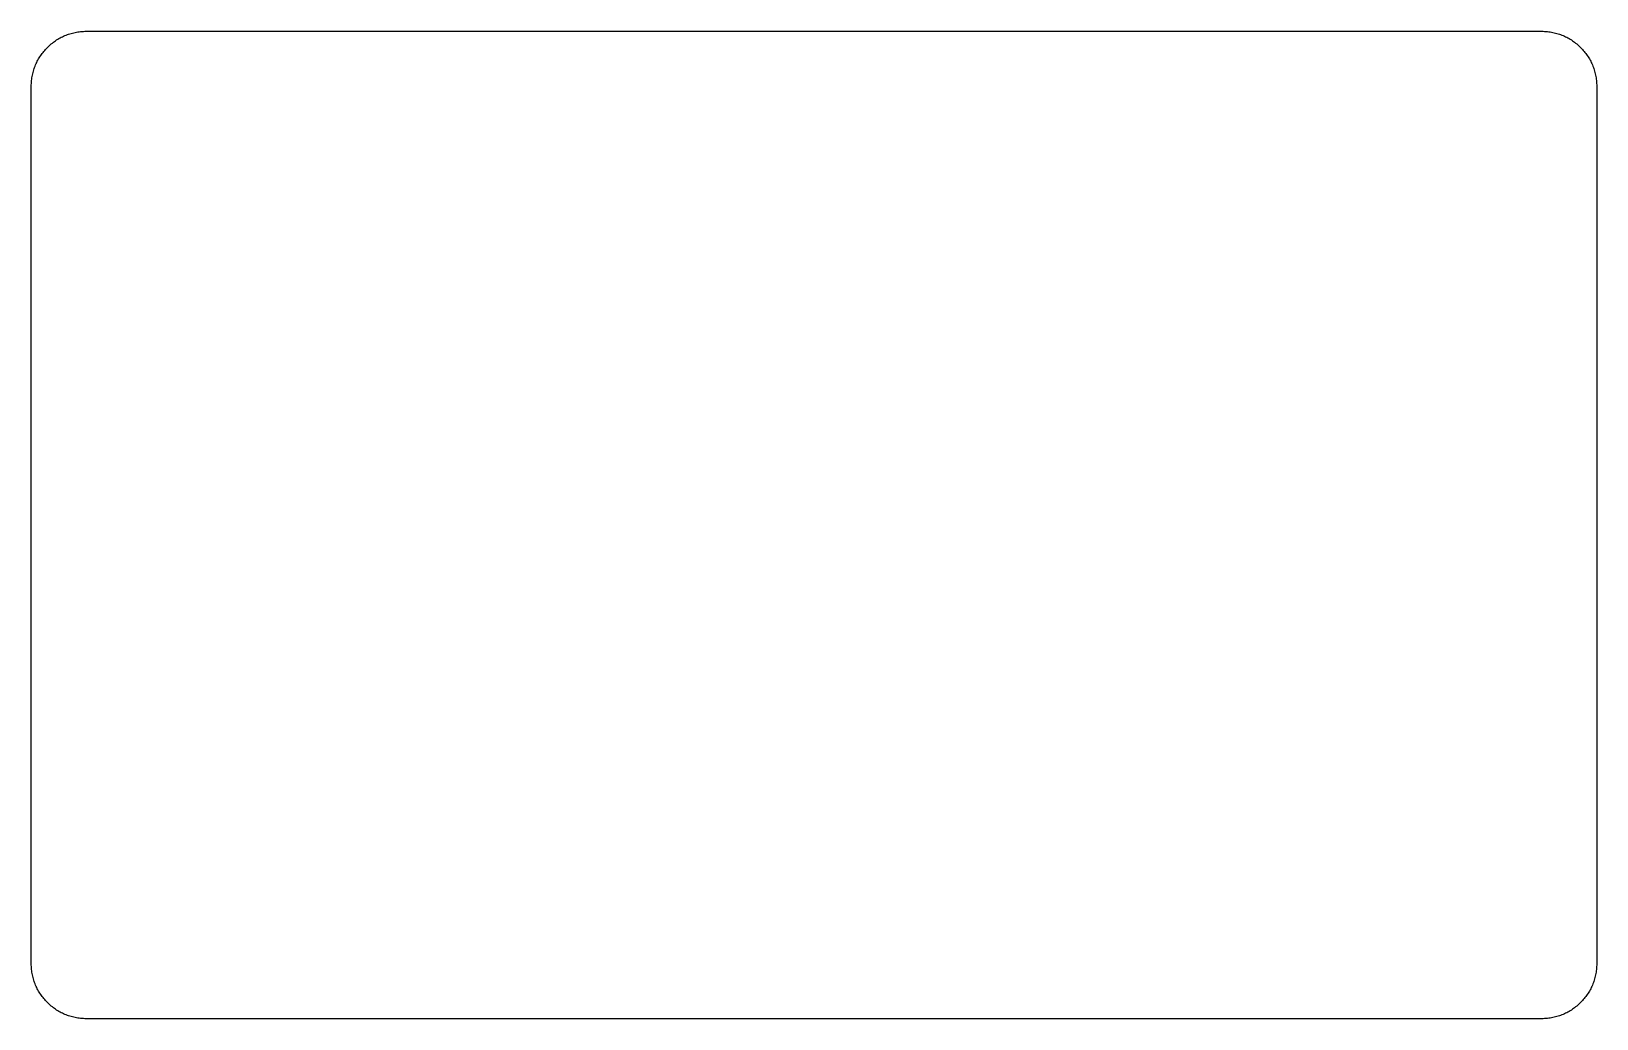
# Model space of a CAD drawing. Extents: x 0 to 85.6, y -54 to 0.
import ezdxf

# ---------------------------------------------------------------- set-up
doc = ezdxf.new("R2010")
doc.units = 0
doc.layers.add('EBENE_1', color=7, linetype='CONTINUOUS')

msp = doc.modelspace()

# ---------------------------------------------------------------- linework, layer by layer
at = {"layer": 'EBENE_1', "color": 7}
msp.add_lwpolyline([(82.6, -53.98), (81.356, -53.98), (80.112, -53.98), (78.869, -53.98), (77.625, -53.98), (76.381, -53.98), (75.137, -53.98), (73.894, -53.98), (72.65, -53.98), (71.406, -53.98), (70.162, -53.98), (68.919, -53.98), (67.675, -53.98), (66.431, -53.98), (65.187, -53.98), (63.944, -53.98), (62.7, -53.98), (61.456, -53.98), (60.212, -53.98), (58.969, -53.98), (57.725, -53.98), (56.481, -53.98), (55.237, -53.98), (53.994, -53.98), (52.75, -53.98), (51.506, -53.98), (50.262, -53.98), (49.019, -53.98), (47.775, -53.98), (46.531, -53.98), (45.287, -53.98), (44.044, -53.98), (42.8, -53.98), (41.556, -53.98), (40.312, -53.98), (39.069, -53.98), (37.825, -53.98), (36.581, -53.98), (35.337, -53.98), (34.094, -53.98), (32.85, -53.98), (31.606, -53.98), (30.362, -53.98), (29.119, -53.98), (27.875, -53.98), (26.631, -53.98), (25.387, -53.98), (24.144, -53.98), (22.9, -53.98), (21.656, -53.98), (20.412, -53.98), (19.169, -53.98), (17.925, -53.98), (16.681, -53.98), (15.437, -53.98), (14.194, -53.98), (12.95, -53.98), (11.706, -53.98), (10.462, -53.98), (9.219, -53.98), (7.975, -53.98), (6.731, -53.98), (5.487, -53.98), (4.244, -53.98), (3, -53.98), (2.923, -53.979), (2.846, -53.976), (2.77, -53.971), (2.694, -53.964), (2.619, -53.956), (2.545, -53.945), (2.471, -53.933), (2.397, -53.919), (2.325, -53.903), (2.253, -53.885), (2.181, -53.866), (2.11, -53.845), (2.04, -53.822), (1.971, -53.797), (1.903, -53.771), (1.835, -53.743), (1.768, -53.714), (1.702, -53.683), (1.637, -53.651), (1.573, -53.617), (1.51, -53.581), (1.447, -53.544), (1.386, -53.506), (1.326, -53.466), (1.266, -53.425), (1.208, -53.382), (1.151, -53.338), (1.095, -53.293), (1.04, -53.246), (0.986, -53.198), (0.933, -53.149), (0.881, -53.099), (0.831, -53.047), (0.782, -52.994), (0.734, -52.94), (0.687, -52.885), (0.642, -52.829), (0.598, -52.772), (0.555, -52.714), (0.514, -52.654), (0.474, -52.594), (0.436, -52.533), (0.399, -52.47), (0.363, -52.407), (0.329, -52.343), (0.297, -52.278), (0.266, -52.212), (0.237, -52.145), (0.209, -52.077), (0.183, -52.009), (0.158, -51.94), (0.135, -51.87), (0.114, -51.799), (0.095, -51.727), (0.077, -51.655), (0.061, -51.583), (0.047, -51.509), (0.035, -51.435), (0.024, -51.361), (0.016, -51.286), (0.009, -51.21), (0.004, -51.134), (0.001, -51.057), (0, -50.98), (0, -50.23), (0, -49.481), (0, -48.731), (0, -47.981), (0, -47.232), (0, -46.482), (0, -45.732), (0, -44.982), (0, -44.233), (0, -43.483), (0, -42.733), (0, -41.984), (0, -41.234), (0, -40.484), (0, -39.735), (0, -38.985), (0, -38.235), (0, -37.486), (0, -36.736), (0, -35.986), (0, -35.237), (0, -34.487), (0, -33.737), (0, -32.987), (0, -32.238), (0, -31.488), (0, -30.738), (0, -29.989), (0, -29.239), (0, -28.489), (0, -27.74), (0, -26.99), (0, -26.24), (0, -25.491), (0, -24.741), (0, -23.991), (0, -23.242), (0, -22.492), (0, -21.742), (0, -20.992), (0, -20.243), (0, -19.493), (0, -18.743), (0, -17.994), (0, -17.244), (0, -16.494), (0, -15.745), (0, -14.995), (0, -14.245), (0, -13.496), (0, -12.746), (0, -11.996), (0, -11.247), (0, -10.497), (0, -9.747), (0, -8.997), (0, -8.248), (0, -7.498), (0, -6.748), (0, -5.999), (0, -5.249), (0, -4.499), (0, -3.75), (0, -3), (0.001, -2.923), (0.004, -2.846), (0.009, -2.77), (0.016, -2.694), (0.024, -2.619), (0.035, -2.545), (0.047, -2.471), (0.061, -2.397), (0.077, -2.325), (0.095, -2.253), (0.114, -2.181), (0.135, -2.11), (0.158, -2.04), (0.183, -1.971), (0.209, -1.903), (0.237, -1.835), (0.266, -1.768), (0.297, -1.702), (0.329, -1.637), (0.363, -1.573), (0.399, -1.51), (0.436, -1.447), (0.474, -1.386), (0.514, -1.326), (0.555, -1.266), (0.598, -1.208), (0.642, -1.151), (0.687, -1.095), (0.734, -1.04), (0.782, -0.986), (0.831, -0.933), (0.881, -0.881), (0.933, -0.831), (0.986, -0.782), (1.04, -0.734), (1.095, -0.687), (1.151, -0.642), (1.208, -0.598), (1.266, -0.555), (1.326, -0.514), (1.386, -0.474), (1.447, -0.436), (1.51, -0.399), (1.573, -0.363), (1.637, -0.329), (1.702, -0.297), (1.768, -0.266), (1.835, -0.237), (1.903, -0.209), (1.971, -0.183), (2.04, -0.158), (2.11, -0.135), (2.181, -0.114), (2.253, -0.095), (2.325, -0.077), (2.397, -0.061), (2.471, -0.047), (2.545, -0.035), (2.619, -0.024), (2.694, -0.016), (2.77, -0.009), (2.846, -0.004), (2.923, -0.001), (3, 0), (4.244, 0), (5.487, 0), (6.731, 0), (7.975, 0), (9.219, 0), (10.462, 0), (11.706, 0), (12.95, 0), (14.194, 0), (15.437, 0), (16.681, 0), (17.925, 0), (19.169, 0), (20.412, 0), (21.656, 0), (22.9, 0), (24.144, 0), (25.387, 0), (26.631, 0), (27.875, 0), (29.119, 0), (30.362, 0), (31.606, 0), (32.85, 0), (34.094, 0), (35.337, 0), (36.581, 0), (37.825, 0), (39.069, 0), (40.312, 0), (41.556, 0), (42.8, 0), (44.044, 0), (45.287, 0), (46.531, 0), (47.775, 0), (49.019, 0), (50.262, 0), (51.506, 0), (52.75, 0), (53.994, 0), (55.237, 0), (56.481, 0), (57.725, 0), (58.969, 0), (60.212, 0), (61.456, 0), (62.7, 0), (63.944, 0), (65.187, 0), (66.431, 0), (67.675, 0), (68.919, 0), (70.162, 0), (71.406, 0), (72.65, 0), (73.894, 0), (75.137, 0), (76.381, 0), (77.625, 0), (78.869, 0), (80.112, 0), (81.356, 0), (82.6, 0), (82.677, -0.001), (82.754, -0.004), (82.83, -0.009), (82.906, -0.016), (82.981, -0.024), (83.055, -0.035), (83.129, -0.047), (83.203, -0.061), (83.275, -0.077), (83.347, -0.095), (83.419, -0.114), (83.49, -0.135), (83.56, -0.158), (83.629, -0.183), (83.697, -0.209), (83.765, -0.237), (83.832, -0.266), (83.898, -0.297), (83.963, -0.329), (84.027, -0.363), (84.09, -0.399), (84.153, -0.436), (84.214, -0.474), (84.274, -0.514), (84.334, -0.555), (84.392, -0.598), (84.449, -0.642), (84.505, -0.687), (84.56, -0.734), (84.614, -0.782), (84.667, -0.831), (84.719, -0.881), (84.769, -0.933), (84.818, -0.986), (84.866, -1.04), (84.913, -1.095), (84.958, -1.151), (85.002, -1.208), (85.045, -1.266), (85.086, -1.326), (85.126, -1.386), (85.164, -1.447), (85.201, -1.51), (85.237, -1.573), (85.271, -1.637), (85.303, -1.702), (85.334, -1.768), (85.363, -1.835), (85.391, -1.903), (85.417, -1.971), (85.442, -2.04), (85.465, -2.11), (85.486, -2.181), (85.505, -2.253), (85.523, -2.325), (85.539, -2.397), (85.553, -2.471), (85.565, -2.545), (85.576, -2.619), (85.584, -2.694), (85.591, -2.77), (85.596, -2.846), (85.599, -2.923), (85.6, -3), (85.6, -3.75), (85.6, -4.499), (85.6, -5.249), (85.6, -5.999), (85.6, -6.748), (85.6, -7.498), (85.6, -8.248), (85.6, -8.997), (85.6, -9.747), (85.6, -10.497), (85.6, -11.247), (85.6, -11.996), (85.6, -12.746), (85.6, -13.496), (85.6, -14.245), (85.6, -14.995), (85.6, -15.745), (85.6, -16.494), (85.6, -17.244), (85.6, -17.994), (85.6, -18.743), (85.6, -19.493), (85.6, -20.243), (85.6, -20.992), (85.6, -21.742), (85.6, -22.492), (85.6, -23.242), (85.6, -23.991), (85.6, -24.741), (85.6, -25.491), (85.6, -26.24), (85.6, -26.99), (85.6, -27.74), (85.6, -28.489), (85.6, -29.239), (85.6, -29.989), (85.6, -30.738), (85.6, -31.488), (85.6, -32.238), (85.6, -32.987), (85.6, -33.737), (85.6, -34.487), (85.6, -35.237), (85.6, -35.986), (85.6, -36.736), (85.6, -37.486), (85.6, -38.235), (85.6, -38.985), (85.6, -39.735), (85.6, -40.484), (85.6, -41.234), (85.6, -41.984), (85.6, -42.733), (85.6, -43.483), (85.6, -44.233), (85.6, -44.982), (85.6, -45.732), (85.6, -46.482), (85.6, -47.232), (85.6, -47.981), (85.6, -48.731), (85.6, -49.481), (85.6, -50.23), (85.6, -50.98), (85.599, -51.057), (85.596, -51.134), (85.591, -51.21), (85.584, -51.286), (85.576, -51.361), (85.565, -51.435), (85.553, -51.509), (85.539, -51.583), (85.523, -51.655), (85.505, -51.727), (85.486, -51.799), (85.465, -51.87), (85.442, -51.94), (85.417, -52.009), (85.391, -52.077), (85.363, -52.145), (85.334, -52.212), (85.303, -52.278), (85.271, -52.343), (85.237, -52.407), (85.201, -52.47), (85.164, -52.533), (85.126, -52.594), (85.086, -52.654), (85.045, -52.714), (85.002, -52.772), (84.958, -52.829), (84.913, -52.885), (84.866, -52.94), (84.818, -52.994), (84.769, -53.047), (84.719, -53.099), (84.667, -53.149), (84.614, -53.198), (84.56, -53.246), (84.505, -53.293), (84.449, -53.338), (84.392, -53.382), (84.334, -53.425), (84.274, -53.466), (84.214, -53.506), (84.153, -53.544), (84.09, -53.581), (84.027, -53.617), (83.963, -53.651), (83.898, -53.683), (83.832, -53.714), (83.765, -53.743), (83.697, -53.771), (83.629, -53.797), (83.56, -53.822), (83.49, -53.845), (83.419, -53.866), (83.347, -53.885), (83.275, -53.903), (83.203, -53.919), (83.129, -53.933), (83.055, -53.945), (82.981, -53.956), (82.906, -53.964), (82.83, -53.971), (82.754, -53.976), (82.677, -53.979), (82.6, -53.98), (82.6, -53.98)], dxfattribs=at)

doc.saveas('drawing.dxf')
